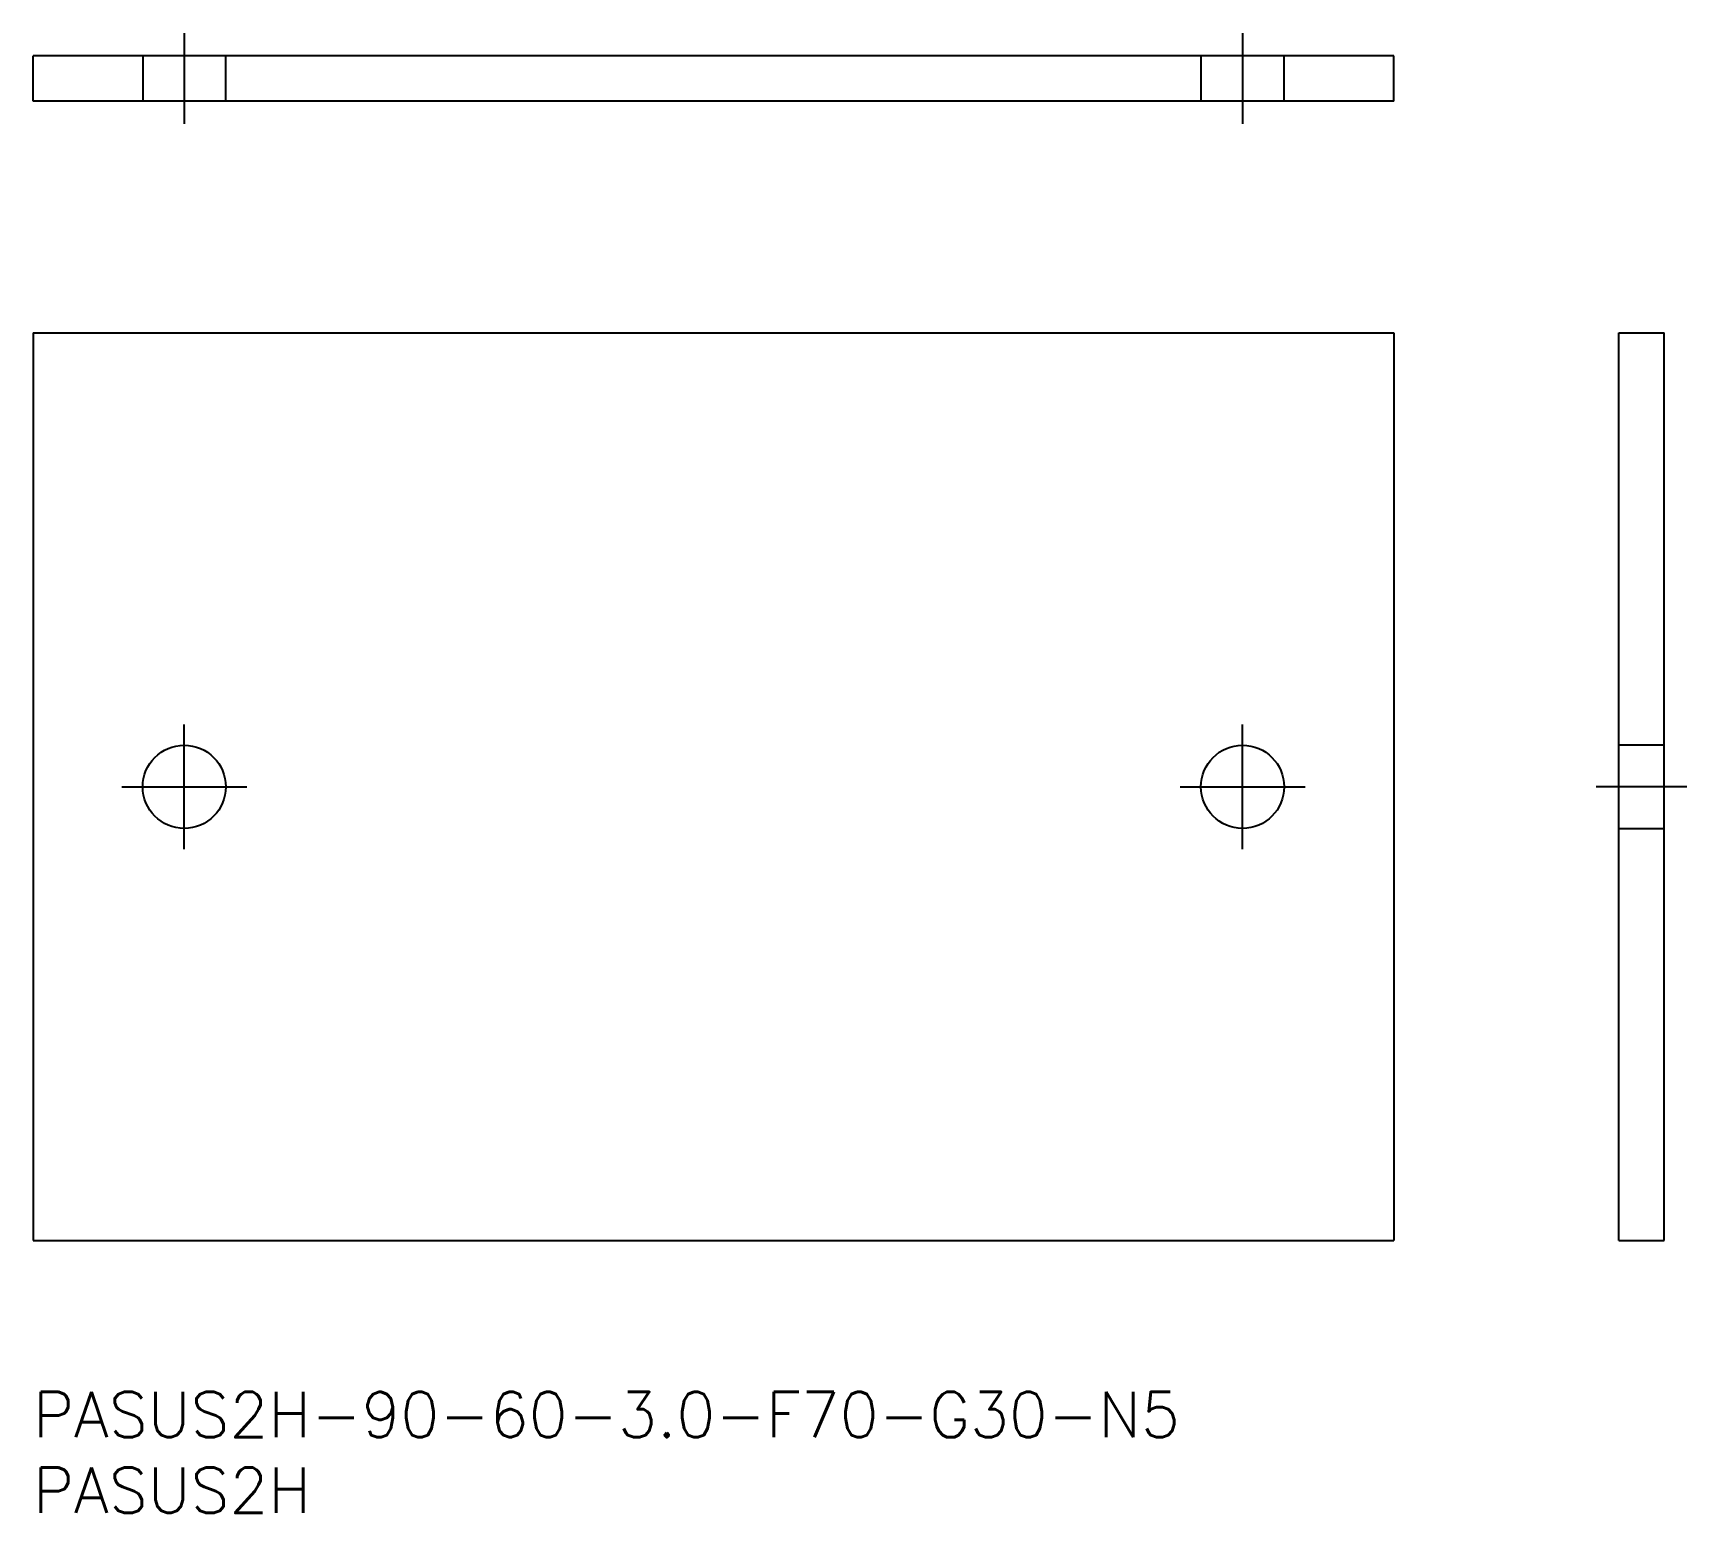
# Model space of a CAD drawing. Extents: x 0 to 109, y -8 to 90.
import ezdxf

# ---------------------------------------------------------------- set-up
doc = ezdxf.new("R2010")
doc.units = 0
doc.header["$LTSCALE"] = 0.5
doc.linetypes.add('CENTER', pattern=[50.8, 31.75, -6.35, 6.35, -6.35])
doc.linetypes.add('DASHED', pattern=[19.05, 12.7, -6.35])
for name, color, linetype in [('MSM_CENTER', 1, 'CENTER'), ('MSM_CONTINUOUS', 7, 'CONTINUOUS'), ('MSM_DASHED', 4, 'DASHED'), ('MSM_PART_NUMBER', 7, 'CONTINUOUS')]:
    doc.layers.add(name, color=color, linetype=linetype)
doc.styles.get("Standard").update_dxf_attribs({"font": 'txt.shx', "height": 1, "bigfont": 'bigfont.shx'})

# ---------------------------------------------------------------- blocks, each defined once
blk = doc.blocks.new('*U21')
at = {"layer": 'MSM_PART_NUMBER'}
blk.add_text('PASUS2H-90-60-3.0-F70-G30-N5', height=3, dxfattribs=at).set_placement((0, -3))
blk = doc.blocks.new('*U22')
at = {"layer": 'MSM_PART_NUMBER'}
blk.add_text('PASUS2H', height=3, dxfattribs=at).set_placement((0, -8))

msp = doc.modelspace()

# ---------------------------------------------------------------- linework, layer by layer
at = {"layer": 'MSM_CENTER'}
for p, q in [((10, 89.83), (10, 83.83)), ((80, 89.83), (80, 83.83)), ((10, 35.87), (10, 44.12)), ((80, 35.87), (80, 44.12)), ((5.88, 40), (14.13, 40)), ((75.88, 40), (84.13, 40)), ((109.39, 40), (103.39, 40))]:
    msp.add_line(p, q, dxfattribs=at)
at = {"layer": 'MSM_CONTINUOUS'}
for p, q in [((0, 85.33), (0, 88.33)), ((90, 88.33), (0, 88.33)), ((90, 85.33), (90, 88.33)), ((90, 85.33), (0, 85.33)), ((0, 70), (0, 10)), ((0, 70), (90, 70)), ((90, 70), (90, 10)), ((104.89, 70), (107.89, 70)), ((104.89, 10), (104.89, 70)), ((107.89, 10), (107.89, 70)), ((0, 10), (90, 10)), ((104.89, 10), (107.89, 10))]:
    msp.add_line(p, q, dxfattribs=at)
for centre in [(10, 40), (80, 40)]:
    msp.add_circle(centre, 2.75, dxfattribs=at)
at = {"layer": 'MSM_DASHED'}
for p, q in [((7.25, 88.33), (7.25, 85.33)), ((12.75, 85.33), (12.75, 88.33)), ((77.25, 88.33), (77.25, 85.33)), ((82.75, 85.33), (82.75, 88.33)), ((107.89, 42.75), (104.89, 42.75)), ((104.89, 37.25), (107.89, 37.25))]:
    msp.add_line(p, q, dxfattribs=at)

# ---------------------------------------------------------------- block references
at = {"layer": 'MSM_CONTINUOUS'}
for name in ['*U21', '*U22']:
    msp.add_blockref(name, (0, 0), dxfattribs=at)

doc.saveas('drawing.dxf')
